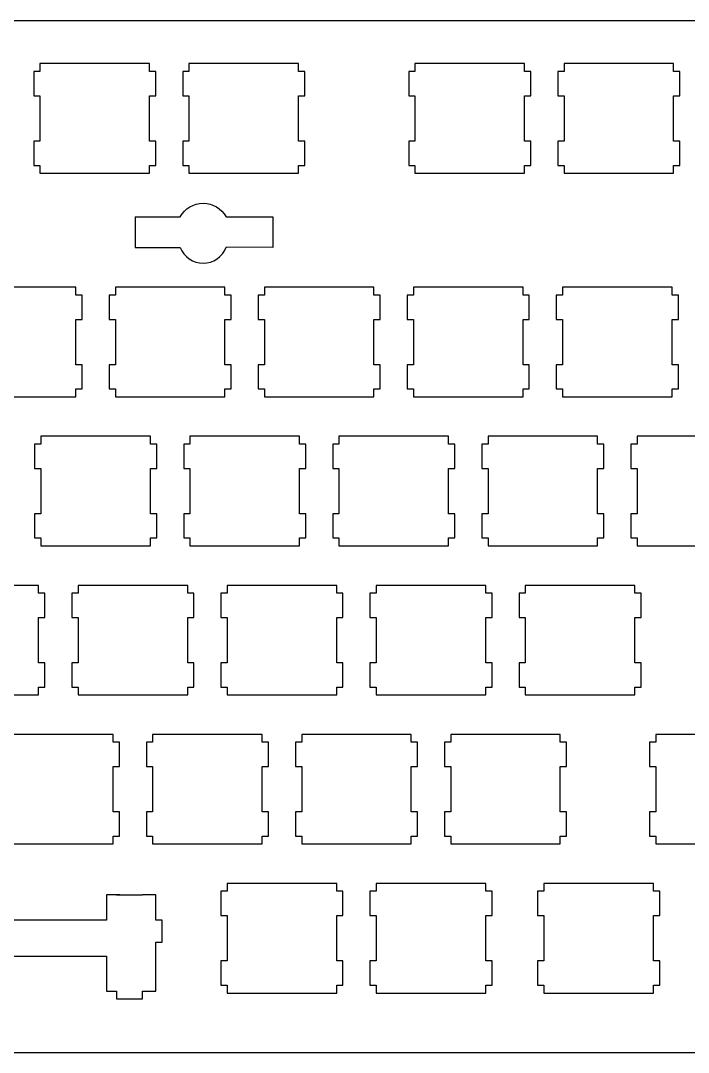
# Model space of a CAD drawing. Extents: x 5 to 378, y 165 to 379.
# Drawn here: x 167.3 to 252.6, y 164.7 to 296.6 of the extents above; entities that cross this region are included whole.
import ezdxf

# ---------------------------------------------------------------- set-up
doc = ezdxf.new("R2010")
doc.units = 0
doc.header["$MEASUREMENT"] = 0

msp = doc.modelspace()

# ---------------------------------------------------------------- linework, layer by layer
at = {"color": 0}
for p, q in [((7.49, 296.61), (373.91, 296.61)), ((169.71, 290.11), (168.92, 290.11)), ((168.92, 290.11), (168.92, 287.01)), ((169.71, 290.11), (168.92, 290.11)), ((168.92, 290.11), (168.92, 287.01)), ((169.71, 291.11), (169.71, 290.11)), ((183.72, 291.11), (169.71, 291.11)), ((169.71, 291.11), (169.71, 290.11)), ((183.72, 291.11), (169.71, 291.11)), ((183.72, 290.11), (183.72, 291.11)), ((183.72, 290.11), (183.72, 291.11)), ((184.52, 290.11), (183.72, 290.11)), ((184.52, 290.11), (183.72, 290.11)), ((184.52, 287.01), (184.52, 290.11)), ((184.52, 287.01), (184.52, 290.11)), ((188.76, 290.11), (187.97, 290.11)), ((187.97, 290.11), (187.97, 287.01)), ((188.76, 290.11), (187.97, 290.11)), ((187.97, 290.11), (187.97, 287.01)), ((188.76, 291.11), (188.76, 290.11)), ((202.77, 291.11), (188.76, 291.11)), ((188.76, 291.11), (188.76, 290.11)), ((202.77, 291.11), (188.76, 291.11)), ((202.77, 290.11), (202.77, 291.11)), ((202.77, 290.11), (202.77, 291.11)), ((203.57, 290.11), (202.77, 290.11)), ((203.57, 290.11), (202.77, 290.11)), ((203.57, 287.01), (203.57, 290.11)), ((203.57, 287.01), (203.57, 290.11)), ((217.65, 290.11), (216.85, 290.11)), ((216.85, 290.11), (216.85, 287.01)), ((217.65, 290.11), (216.85, 290.11)), ((216.85, 290.11), (216.85, 287.01)), ((217.65, 291.11), (217.65, 290.11)), ((231.65, 291.11), (217.65, 291.11)), ((217.65, 291.11), (217.65, 290.11)), ((231.65, 291.11), (217.65, 291.11)), ((231.65, 290.11), (231.65, 291.11)), ((231.65, 290.11), (231.65, 291.11)), ((232.45, 290.11), (231.65, 290.11)), ((232.45, 290.11), (231.65, 290.11)), ((232.45, 287.01), (232.45, 290.11)), ((232.45, 287.01), (232.45, 290.11)), ((236.7, 290.11), (235.9, 290.11)), ((235.9, 290.11), (235.9, 287.01)), ((236.7, 290.11), (235.9, 290.11)), ((235.9, 290.11), (235.9, 287.01)), ((236.7, 291.11), (236.7, 290.11)), ((250.7, 291.11), (236.7, 291.11)), ((236.7, 291.11), (236.7, 290.11)), ((250.7, 291.11), (236.7, 291.11)), ((250.7, 290.11), (250.7, 291.11)), ((250.7, 290.11), (250.7, 291.11)), ((251.5, 290.11), (250.7, 290.11)), ((251.5, 290.11), (250.7, 290.11)), ((251.5, 287.01), (251.5, 290.11)), ((251.5, 287.01), (251.5, 290.11)), ((168.92, 287.01), (169.71, 287.01)), ((168.92, 287.01), (169.71, 287.01)), ((169.71, 287.01), (169.71, 281.21)), ((169.71, 287.01), (169.71, 281.21)), ((183.72, 281.21), (183.72, 287.01)), ((183.72, 287.01), (184.52, 287.01)), ((183.72, 281.21), (183.72, 287.01)), ((183.72, 287.01), (184.52, 287.01)), ((187.97, 287.01), (188.76, 287.01)), ((187.97, 287.01), (188.76, 287.01)), ((188.76, 287.01), (188.76, 281.21)), ((188.76, 287.01), (188.76, 281.21)), ((202.77, 281.21), (202.77, 287.01)), ((202.77, 287.01), (203.57, 287.01)), ((202.77, 281.21), (202.77, 287.01)), ((202.77, 287.01), (203.57, 287.01)), ((216.85, 287.01), (217.65, 287.01)), ((216.85, 287.01), (217.65, 287.01)), ((217.65, 287.01), (217.65, 281.21)), ((217.65, 287.01), (217.65, 281.21)), ((231.65, 281.21), (231.65, 287.01)), ((231.65, 287.01), (232.45, 287.01)), ((231.65, 281.21), (231.65, 287.01)), ((231.65, 287.01), (232.45, 287.01)), ((235.9, 287.01), (236.7, 287.01)), ((235.9, 287.01), (236.7, 287.01)), ((236.7, 287.01), (236.7, 281.21)), ((236.7, 287.01), (236.7, 281.21)), ((250.7, 281.21), (250.7, 287.01)), ((250.7, 287.01), (251.5, 287.01)), ((250.7, 281.21), (250.7, 287.01)), ((250.7, 287.01), (251.5, 287.01)), ((169.71, 281.21), (168.92, 281.21)), ((168.92, 281.21), (168.92, 278.11)), ((169.71, 281.21), (168.92, 281.21)), ((168.92, 281.21), (168.92, 278.11)), ((184.52, 281.21), (183.72, 281.21)), ((184.52, 281.21), (183.72, 281.21)), ((184.52, 278.11), (184.52, 281.21)), ((184.52, 278.11), (184.52, 281.21)), ((188.76, 281.21), (187.97, 281.21)), ((187.97, 281.21), (187.97, 278.11)), ((188.76, 281.21), (187.97, 281.21)), ((187.97, 281.21), (187.97, 278.11)), ((203.57, 281.21), (202.77, 281.21)), ((203.57, 281.21), (202.77, 281.21)), ((203.57, 278.11), (203.57, 281.21)), ((203.57, 278.11), (203.57, 281.21)), ((217.65, 281.21), (216.85, 281.21)), ((216.85, 281.21), (216.85, 278.11)), ((217.65, 281.21), (216.85, 281.21)), ((216.85, 281.21), (216.85, 278.11)), ((232.45, 281.21), (231.65, 281.21)), ((232.45, 281.21), (231.65, 281.21)), ((232.45, 278.11), (232.45, 281.21)), ((232.45, 278.11), (232.45, 281.21)), ((236.7, 281.21), (235.9, 281.21)), ((235.9, 281.21), (235.9, 278.11)), ((236.7, 281.21), (235.9, 281.21)), ((235.9, 281.21), (235.9, 278.11)), ((251.5, 281.21), (250.7, 281.21)), ((251.5, 281.21), (250.7, 281.21)), ((251.5, 278.11), (251.5, 281.21)), ((251.5, 278.11), (251.5, 281.21)), ((168.92, 278.11), (169.71, 278.11)), ((168.92, 278.11), (169.71, 278.11)), ((169.71, 278.11), (169.71, 277.11)), ((169.71, 278.11), (169.71, 277.11)), ((169.71, 277.11), (183.72, 277.11)), ((169.71, 277.11), (183.72, 277.11)), ((183.72, 277.11), (183.72, 278.11)), ((183.72, 278.11), (184.52, 278.11)), ((183.72, 277.11), (183.72, 278.11)), ((183.72, 278.11), (184.52, 278.11)), ((187.97, 278.11), (188.76, 278.11)), ((187.97, 278.11), (188.76, 278.11)), ((188.76, 278.11), (188.76, 277.11)), ((188.76, 278.11), (188.76, 277.11)), ((188.76, 277.11), (202.77, 277.11)), ((188.76, 277.11), (202.77, 277.11)), ((202.77, 277.11), (202.77, 278.11)), ((202.77, 278.11), (203.57, 278.11)), ((202.77, 277.11), (202.77, 278.11)), ((202.77, 278.11), (203.57, 278.11)), ((216.85, 278.11), (217.65, 278.11)), ((216.85, 278.11), (217.65, 278.11)), ((217.65, 278.11), (217.65, 277.11)), ((217.65, 278.11), (217.65, 277.11)), ((217.65, 277.11), (231.65, 277.11)), ((217.65, 277.11), (231.65, 277.11)), ((231.65, 277.11), (231.65, 278.11)), ((231.65, 278.11), (232.45, 278.11)), ((231.65, 277.11), (231.65, 278.11)), ((231.65, 278.11), (232.45, 278.11)), ((235.9, 278.11), (236.7, 278.11)), ((235.9, 278.11), (236.7, 278.11)), ((236.7, 278.11), (236.7, 277.11)), ((236.7, 278.11), (236.7, 277.11)), ((236.7, 277.11), (250.7, 277.11)), ((236.7, 277.11), (250.7, 277.11)), ((250.7, 277.11), (250.7, 278.11)), ((250.7, 278.11), (251.5, 278.11)), ((250.7, 277.11), (250.7, 278.11)), ((250.7, 278.11), (251.5, 278.11)), ((174.31, 262.53), (160.31, 262.53)), ((174.31, 261.54), (174.31, 262.53)), ((174.31, 261.54), (174.31, 262.53)), ((179.36, 262.53), (179.36, 261.54)), ((193.36, 262.53), (179.36, 262.53)), ((179.36, 262.53), (179.36, 261.54)), ((193.36, 262.53), (179.36, 262.53)), ((193.36, 261.54), (193.36, 262.53)), ((193.36, 261.54), (193.36, 262.53)), ((198.41, 262.53), (198.41, 261.54)), ((212.41, 262.53), (198.41, 262.53)), ((198.41, 262.53), (198.41, 261.54)), ((212.41, 262.53), (198.41, 262.53)), ((212.41, 261.54), (212.41, 262.53)), ((212.41, 261.54), (212.41, 262.53)), ((217.46, 262.53), (217.46, 261.54)), ((231.46, 262.53), (217.46, 262.53)), ((217.46, 262.53), (217.46, 261.54)), ((231.46, 262.53), (217.46, 262.53)), ((231.46, 261.54), (231.46, 262.53)), ((231.46, 261.54), (231.46, 262.53)), ((236.51, 262.53), (236.51, 261.54)), ((250.51, 262.53), (236.51, 262.53)), ((236.51, 262.53), (236.51, 261.54)), ((250.51, 262.53), (236.51, 262.53)), ((250.51, 261.54), (250.51, 262.53)), ((250.51, 261.54), (250.51, 262.53)), ((175.11, 261.54), (174.31, 261.54)), ((175.11, 261.54), (174.31, 261.54)), ((175.11, 258.43), (175.11, 261.54)), ((175.11, 258.43), (175.11, 261.54)), ((179.36, 261.54), (178.56, 261.54)), ((178.56, 261.54), (178.56, 258.43)), ((179.36, 261.54), (178.56, 261.54)), ((178.56, 261.54), (178.56, 258.43)), ((194.16, 261.54), (193.36, 261.54)), ((194.16, 261.54), (193.36, 261.54)), ((194.16, 258.43), (194.16, 261.54)), ((194.16, 258.43), (194.16, 261.54)), ((198.41, 261.54), (197.61, 261.54)), ((197.61, 261.54), (197.61, 258.43)), ((198.41, 261.54), (197.61, 261.54)), ((197.61, 261.54), (197.61, 258.43)), ((213.21, 261.54), (212.41, 261.54)), ((213.21, 261.54), (212.41, 261.54)), ((213.21, 258.43), (213.21, 261.54)), ((213.21, 258.43), (213.21, 261.54)), ((217.46, 261.54), (216.66, 261.54)), ((216.66, 261.54), (216.66, 258.43)), ((217.46, 261.54), (216.66, 261.54)), ((216.66, 261.54), (216.66, 258.43)), ((232.26, 261.54), (231.46, 261.54)), ((232.26, 261.54), (231.46, 261.54)), ((232.26, 258.43), (232.26, 261.54)), ((232.26, 258.43), (232.26, 261.54)), ((236.51, 261.54), (235.71, 261.54)), ((235.71, 261.54), (235.71, 258.43)), ((236.51, 261.54), (235.71, 261.54)), ((235.71, 261.54), (235.71, 258.43)), ((251.31, 261.54), (250.51, 261.54)), ((251.31, 261.54), (250.51, 261.54)), ((251.31, 258.43), (251.31, 261.54)), ((251.31, 258.43), (251.31, 261.54)), ((174.31, 252.63), (174.31, 258.43)), ((174.31, 258.43), (175.11, 258.43)), ((174.31, 252.63), (174.31, 258.43)), ((174.31, 258.43), (175.11, 258.43)), ((178.56, 258.43), (179.36, 258.43)), ((178.56, 258.43), (179.36, 258.43)), ((179.36, 258.43), (179.36, 252.63)), ((179.36, 258.43), (179.36, 252.63)), ((193.36, 252.63), (193.36, 258.43)), ((193.36, 258.43), (194.16, 258.43)), ((193.36, 252.63), (193.36, 258.43)), ((193.36, 258.43), (194.16, 258.43)), ((197.61, 258.43), (198.41, 258.43)), ((197.61, 258.43), (198.41, 258.43)), ((198.41, 258.43), (198.41, 252.63)), ((198.41, 258.43), (198.41, 252.63)), ((212.41, 252.63), (212.41, 258.43)), ((212.41, 258.43), (213.21, 258.43)), ((212.41, 252.63), (212.41, 258.43)), ((212.41, 258.43), (213.21, 258.43)), ((216.66, 258.43), (217.46, 258.43)), ((216.66, 258.43), (217.46, 258.43)), ((217.46, 258.43), (217.46, 252.63)), ((217.46, 258.43), (217.46, 252.63)), ((231.46, 252.63), (231.46, 258.43)), ((231.46, 258.43), (232.26, 258.43)), ((231.46, 252.63), (231.46, 258.43)), ((231.46, 258.43), (232.26, 258.43)), ((235.71, 258.43), (236.51, 258.43)), ((235.71, 258.43), (236.51, 258.43)), ((236.51, 258.43), (236.51, 252.63)), ((236.51, 258.43), (236.51, 252.63)), ((250.51, 252.63), (250.51, 258.43)), ((250.51, 258.43), (251.31, 258.43)), ((250.51, 252.63), (250.51, 258.43)), ((250.51, 258.43), (251.31, 258.43)), ((175.11, 252.63), (174.31, 252.63)), ((175.11, 252.63), (174.31, 252.63)), ((175.11, 249.54), (175.11, 252.63)), ((175.11, 249.54), (175.11, 252.63)), ((179.36, 252.63), (178.56, 252.63)), ((178.56, 252.63), (178.56, 249.54)), ((179.36, 252.63), (178.56, 252.63)), ((178.56, 252.63), (178.56, 249.54)), ((194.16, 252.63), (193.36, 252.63)), ((194.16, 252.63), (193.36, 252.63)), ((194.16, 249.54), (194.16, 252.63)), ((194.16, 249.54), (194.16, 252.63)), ((198.41, 252.63), (197.61, 252.63)), ((197.61, 252.63), (197.61, 249.54)), ((198.41, 252.63), (197.61, 252.63)), ((197.61, 252.63), (197.61, 249.54)), ((213.21, 252.63), (212.41, 252.63)), ((213.21, 252.63), (212.41, 252.63)), ((213.21, 249.54), (213.21, 252.63)), ((213.21, 249.54), (213.21, 252.63)), ((217.46, 252.63), (216.66, 252.63)), ((216.66, 252.63), (216.66, 249.54)), ((217.46, 252.63), (216.66, 252.63)), ((216.66, 252.63), (216.66, 249.54)), ((232.26, 252.63), (231.46, 252.63)), ((232.26, 252.63), (231.46, 252.63)), ((232.26, 249.54), (232.26, 252.63)), ((232.26, 249.54), (232.26, 252.63)), ((236.51, 252.63), (235.71, 252.63)), ((235.71, 252.63), (235.71, 249.54)), ((236.51, 252.63), (235.71, 252.63)), ((235.71, 252.63), (235.71, 249.54)), ((251.31, 252.63), (250.51, 252.63)), ((251.31, 252.63), (250.51, 252.63)), ((251.31, 249.54), (251.31, 252.63)), ((251.31, 249.54), (251.31, 252.63)), ((174.31, 248.53), (174.31, 249.54)), ((174.31, 249.54), (175.11, 249.54)), ((174.31, 248.53), (174.31, 249.54)), ((174.31, 249.54), (175.11, 249.54)), ((178.56, 249.54), (179.36, 249.54)), ((178.56, 249.54), (179.36, 249.54)), ((179.36, 249.54), (179.36, 248.53)), ((179.36, 249.54), (179.36, 248.53)), ((193.36, 248.53), (193.36, 249.54)), ((193.36, 249.54), (194.16, 249.54)), ((193.36, 248.53), (193.36, 249.54)), ((193.36, 249.54), (194.16, 249.54)), ((197.61, 249.54), (198.41, 249.54)), ((197.61, 249.54), (198.41, 249.54)), ((198.41, 249.54), (198.41, 248.53)), ((198.41, 249.54), (198.41, 248.53)), ((212.41, 248.53), (212.41, 249.54)), ((212.41, 249.54), (213.21, 249.54)), ((212.41, 248.53), (212.41, 249.54)), ((212.41, 249.54), (213.21, 249.54)), ((216.66, 249.54), (217.46, 249.54)), ((216.66, 249.54), (217.46, 249.54)), ((217.46, 249.54), (217.46, 248.53)), ((217.46, 249.54), (217.46, 248.53)), ((231.46, 248.53), (231.46, 249.54)), ((231.46, 249.54), (232.26, 249.54)), ((231.46, 248.53), (231.46, 249.54)), ((231.46, 249.54), (232.26, 249.54)), ((235.71, 249.54), (236.51, 249.54)), ((235.71, 249.54), (236.51, 249.54)), ((236.51, 249.54), (236.51, 248.53)), ((236.51, 249.54), (236.51, 248.53)), ((250.51, 248.53), (250.51, 249.54)), ((250.51, 249.54), (251.31, 249.54)), ((250.51, 248.53), (250.51, 249.54)), ((250.51, 249.54), (251.31, 249.54)), ((159.89, 248.53), (173.89, 248.53)), ((160.31, 248.53), (174.31, 248.53)), ((179.36, 248.53), (193.36, 248.53)), ((179.36, 248.53), (193.36, 248.53)), ((198.41, 248.53), (212.41, 248.53)), ((198.41, 248.53), (212.41, 248.53)), ((217.46, 248.53), (231.46, 248.53)), ((217.46, 248.53), (231.46, 248.53)), ((236.51, 248.53), (250.51, 248.53)), ((236.51, 248.53), (250.51, 248.53)), ((169.84, 243.48), (169.84, 242.49)), ((183.84, 243.48), (169.84, 243.48)), ((169.84, 243.48), (169.84, 242.49)), ((183.84, 243.48), (169.84, 243.48)), ((183.84, 242.49), (183.84, 243.48)), ((183.84, 242.49), (183.84, 243.48)), ((188.89, 243.48), (188.89, 242.49)), ((202.89, 243.48), (188.89, 243.48)), ((188.89, 243.48), (188.89, 242.49)), ((202.89, 243.48), (188.89, 243.48)), ((202.89, 242.49), (202.89, 243.48)), ((202.89, 242.49), (202.89, 243.48)), ((207.94, 243.48), (207.94, 242.49)), ((221.94, 243.48), (207.94, 243.48)), ((207.94, 243.48), (207.94, 242.49)), ((221.94, 243.48), (207.94, 243.48)), ((221.94, 242.49), (221.94, 243.48)), ((221.94, 242.49), (221.94, 243.48)), ((226.99, 243.48), (226.99, 242.49)), ((240.99, 243.48), (226.99, 243.48)), ((226.99, 243.48), (226.99, 242.49)), ((240.99, 243.48), (226.99, 243.48)), ((240.99, 242.49), (240.99, 243.48)), ((240.99, 242.49), (240.99, 243.48)), ((246.04, 243.48), (246.04, 242.49)), ((260.04, 243.48), (246.04, 243.48)), ((246.04, 243.48), (246.04, 242.49)), ((260.04, 243.48), (246.04, 243.48)), ((169.84, 242.49), (169.04, 242.49)), ((169.04, 242.49), (169.04, 239.38)), ((169.84, 242.49), (169.04, 242.49)), ((169.04, 242.49), (169.04, 239.38)), ((184.64, 242.49), (183.84, 242.49)), ((184.64, 242.49), (183.84, 242.49)), ((184.64, 239.38), (184.64, 242.49)), ((184.64, 239.38), (184.64, 242.49)), ((188.89, 242.49), (188.09, 242.49)), ((188.09, 242.49), (188.09, 239.38)), ((188.89, 242.49), (188.09, 242.49)), ((188.09, 242.49), (188.09, 239.38)), ((203.69, 242.49), (202.89, 242.49)), ((203.69, 242.49), (202.89, 242.49)), ((203.69, 239.38), (203.69, 242.49)), ((203.69, 239.38), (203.69, 242.49)), ((207.94, 242.49), (207.14, 242.49)), ((207.14, 242.49), (207.14, 239.38)), ((207.94, 242.49), (207.14, 242.49)), ((207.14, 242.49), (207.14, 239.38)), ((222.74, 242.49), (221.94, 242.49)), ((222.74, 242.49), (221.94, 242.49)), ((222.74, 239.38), (222.74, 242.49)), ((222.74, 239.38), (222.74, 242.49)), ((226.99, 242.49), (226.19, 242.49)), ((226.19, 242.49), (226.19, 239.38)), ((226.99, 242.49), (226.19, 242.49)), ((226.19, 242.49), (226.19, 239.38)), ((241.79, 242.49), (240.99, 242.49)), ((241.79, 242.49), (240.99, 242.49)), ((241.79, 239.38), (241.79, 242.49)), ((241.79, 239.38), (241.79, 242.49)), ((246.04, 242.49), (245.24, 242.49)), ((245.24, 242.49), (245.24, 239.38)), ((246.04, 242.49), (245.24, 242.49)), ((245.24, 242.49), (245.24, 239.38)), ((169.04, 239.38), (169.84, 239.38)), ((169.04, 239.38), (169.84, 239.38)), ((169.84, 239.38), (169.84, 233.59)), ((169.84, 239.38), (169.84, 233.59)), ((183.84, 233.59), (183.84, 239.38)), ((183.84, 239.38), (184.64, 239.38)), ((183.84, 233.59), (183.84, 239.38)), ((183.84, 239.38), (184.64, 239.38)), ((188.09, 239.38), (188.89, 239.38)), ((188.09, 239.38), (188.89, 239.38)), ((188.89, 239.38), (188.89, 233.59)), ((188.89, 239.38), (188.89, 233.59)), ((202.89, 233.59), (202.89, 239.38)), ((202.89, 239.38), (203.69, 239.38)), ((202.89, 233.59), (202.89, 239.38)), ((202.89, 239.38), (203.69, 239.38)), ((207.14, 239.38), (207.94, 239.38)), ((207.14, 239.38), (207.94, 239.38)), ((207.94, 239.38), (207.94, 233.59)), ((207.94, 239.38), (207.94, 233.59)), ((221.94, 233.59), (221.94, 239.38)), ((221.94, 239.38), (222.74, 239.38)), ((221.94, 233.59), (221.94, 239.38)), ((221.94, 239.38), (222.74, 239.38)), ((226.19, 239.38), (226.99, 239.38)), ((226.19, 239.38), (226.99, 239.38)), ((226.99, 239.38), (226.99, 233.59)), ((226.99, 239.38), (226.99, 233.59)), ((240.99, 233.59), (240.99, 239.38)), ((240.99, 239.38), (241.79, 239.38)), ((240.99, 233.59), (240.99, 239.38)), ((240.99, 239.38), (241.79, 239.38)), ((245.24, 239.38), (246.04, 239.38)), ((245.24, 239.38), (246.04, 239.38)), ((246.04, 239.38), (246.04, 233.59)), ((246.04, 239.38), (246.04, 233.59)), ((169.84, 233.59), (169.04, 233.59)), ((169.04, 233.59), (169.04, 230.49)), ((169.84, 233.59), (169.04, 233.59)), ((169.04, 233.59), (169.04, 230.49)), ((184.64, 233.59), (183.84, 233.59)), ((184.64, 233.59), (183.84, 233.59)), ((184.64, 230.49), (184.64, 233.59)), ((184.64, 230.49), (184.64, 233.59)), ((188.89, 233.59), (188.09, 233.59)), ((188.09, 233.59), (188.09, 230.49)), ((188.89, 233.59), (188.09, 233.59)), ((188.09, 233.59), (188.09, 230.49)), ((203.69, 233.59), (202.89, 233.59)), ((203.69, 233.59), (202.89, 233.59)), ((203.69, 230.49), (203.69, 233.59)), ((203.69, 230.49), (203.69, 233.59)), ((207.94, 233.59), (207.14, 233.59)), ((207.14, 233.59), (207.14, 230.49)), ((207.94, 233.59), (207.14, 233.59)), ((207.14, 233.59), (207.14, 230.49)), ((222.74, 233.59), (221.94, 233.59)), ((222.74, 233.59), (221.94, 233.59)), ((222.74, 230.49), (222.74, 233.59)), ((222.74, 230.49), (222.74, 233.59)), ((226.99, 233.59), (226.19, 233.59)), ((226.19, 233.59), (226.19, 230.49)), ((226.99, 233.59), (226.19, 233.59)), ((226.19, 233.59), (226.19, 230.49)), ((241.79, 233.59), (240.99, 233.59)), ((241.79, 233.59), (240.99, 233.59)), ((241.79, 230.49), (241.79, 233.59)), ((241.79, 230.49), (241.79, 233.59)), ((246.04, 233.59), (245.24, 233.59)), ((245.24, 233.59), (245.24, 230.49)), ((246.04, 233.59), (245.24, 233.59)), ((245.24, 233.59), (245.24, 230.49)), ((169.04, 230.49), (169.84, 230.49)), ((169.04, 230.49), (169.84, 230.49)), ((169.84, 230.49), (169.84, 229.48)), ((169.84, 230.49), (169.84, 229.48)), ((169.84, 229.48), (183.84, 229.48)), ((169.84, 229.48), (183.84, 229.48)), ((183.84, 229.48), (183.84, 230.49)), ((183.84, 230.49), (184.64, 230.49)), ((183.84, 229.48), (183.84, 230.49)), ((183.84, 230.49), (184.64, 230.49)), ((188.09, 230.49), (188.89, 230.49)), ((188.09, 230.49), (188.89, 230.49)), ((188.89, 230.49), (188.89, 229.48)), ((188.89, 230.49), (188.89, 229.48)), ((188.89, 229.48), (202.89, 229.48)), ((188.89, 229.48), (202.89, 229.48)), ((202.89, 229.48), (202.89, 230.49)), ((202.89, 230.49), (203.69, 230.49)), ((202.89, 229.48), (202.89, 230.49)), ((202.89, 230.49), (203.69, 230.49)), ((207.14, 230.49), (207.94, 230.49)), ((207.14, 230.49), (207.94, 230.49)), ((207.94, 230.49), (207.94, 229.48)), ((207.94, 230.49), (207.94, 229.48)), ((207.94, 229.48), (221.94, 229.48)), ((207.94, 229.48), (221.94, 229.48)), ((221.94, 229.48), (221.94, 230.49)), ((221.94, 230.49), (222.74, 230.49)), ((221.94, 229.48), (221.94, 230.49)), ((221.94, 230.49), (222.74, 230.49)), ((226.19, 230.49), (226.99, 230.49)), ((226.19, 230.49), (226.99, 230.49)), ((226.99, 230.49), (226.99, 229.48)), ((226.99, 230.49), (226.99, 229.48)), ((226.99, 229.48), (240.99, 229.48)), ((226.99, 229.48), (240.99, 229.48)), ((240.99, 229.48), (240.99, 230.49)), ((240.99, 230.49), (241.79, 230.49)), ((240.99, 229.48), (240.99, 230.49)), ((240.99, 230.49), (241.79, 230.49)), ((245.24, 230.49), (246.04, 230.49)), ((245.24, 230.49), (246.04, 230.49)), ((246.04, 230.49), (246.04, 229.48)), ((246.04, 230.49), (246.04, 229.48)), ((246.04, 229.48), (260.04, 229.48)), ((246.04, 229.48), (260.04, 229.48)), ((169.55, 224.43), (155.55, 224.43)), ((169.55, 223.44), (169.55, 224.43)), ((169.55, 223.44), (169.55, 224.43)), ((174.6, 224.43), (174.6, 223.44)), ((188.6, 224.43), (174.6, 224.43)), ((174.6, 224.43), (174.6, 223.44)), ((188.6, 224.43), (174.6, 224.43)), ((188.6, 223.44), (188.6, 224.43)), ((188.6, 223.44), (188.6, 224.43)), ((193.65, 224.43), (193.65, 223.44)), ((207.65, 224.43), (193.65, 224.43)), ((193.65, 224.43), (193.65, 223.44)), ((207.65, 224.43), (193.65, 224.43)), ((207.65, 223.44), (207.65, 224.43)), ((207.65, 223.44), (207.65, 224.43)), ((212.7, 224.43), (212.7, 223.44)), ((226.7, 224.43), (212.7, 224.43)), ((212.7, 224.43), (212.7, 223.44)), ((226.7, 224.43), (212.7, 224.43)), ((226.7, 223.44), (226.7, 224.43)), ((226.7, 223.44), (226.7, 224.43)), ((231.75, 224.43), (231.75, 223.44)), ((245.75, 224.43), (231.75, 224.43)), ((231.75, 224.43), (231.75, 223.44)), ((245.75, 224.43), (231.75, 224.43)), ((245.75, 223.44), (245.75, 224.43)), ((245.75, 223.44), (245.75, 224.43)), ((170.35, 223.44), (169.55, 223.44)), ((170.35, 223.44), (169.55, 223.44)), ((170.35, 220.33), (170.35, 223.44)), ((170.35, 220.33), (170.35, 223.44)), ((174.6, 223.44), (173.8, 223.44)), ((173.8, 223.44), (173.8, 220.33)), ((174.6, 223.44), (173.8, 223.44)), ((173.8, 223.44), (173.8, 220.33)), ((189.4, 223.44), (188.6, 223.44)), ((189.4, 223.44), (188.6, 223.44)), ((189.4, 220.33), (189.4, 223.44)), ((189.4, 220.33), (189.4, 223.44)), ((193.65, 223.44), (192.85, 223.44)), ((192.85, 223.44), (192.85, 220.33)), ((193.65, 223.44), (192.85, 223.44)), ((192.85, 223.44), (192.85, 220.33)), ((208.45, 223.44), (207.65, 223.44)), ((208.45, 223.44), (207.65, 223.44)), ((208.45, 220.33), (208.45, 223.44)), ((208.45, 220.33), (208.45, 223.44)), ((212.7, 223.44), (211.9, 223.44)), ((211.9, 223.44), (211.9, 220.33)), ((212.7, 223.44), (211.9, 223.44)), ((211.9, 223.44), (211.9, 220.33)), ((227.5, 223.44), (226.7, 223.44)), ((227.5, 223.44), (226.7, 223.44)), ((227.5, 220.33), (227.5, 223.44)), ((227.5, 220.33), (227.5, 223.44)), ((231.75, 223.44), (230.95, 223.44)), ((230.95, 223.44), (230.95, 220.33)), ((231.75, 223.44), (230.95, 223.44)), ((230.95, 223.44), (230.95, 220.33)), ((246.55, 223.44), (245.75, 223.44)), ((246.55, 223.44), (245.75, 223.44)), ((246.55, 220.33), (246.55, 223.44)), ((246.55, 220.33), (246.55, 223.44)), ((169.55, 214.53), (169.55, 220.33)), ((169.55, 220.33), (170.35, 220.33)), ((169.55, 214.53), (169.55, 220.33)), ((169.55, 220.33), (170.35, 220.33)), ((173.8, 220.33), (174.6, 220.33)), ((173.8, 220.33), (174.6, 220.33)), ((174.6, 220.33), (174.6, 214.53)), ((174.6, 220.33), (174.6, 214.53)), ((188.6, 214.53), (188.6, 220.33)), ((188.6, 220.33), (189.4, 220.33)), ((188.6, 214.53), (188.6, 220.33)), ((188.6, 220.33), (189.4, 220.33)), ((192.85, 220.33), (193.65, 220.33)), ((192.85, 220.33), (193.65, 220.33)), ((193.65, 220.33), (193.65, 214.53)), ((193.65, 220.33), (193.65, 214.53)), ((207.65, 214.53), (207.65, 220.33)), ((207.65, 220.33), (208.45, 220.33)), ((207.65, 214.53), (207.65, 220.33)), ((207.65, 220.33), (208.45, 220.33)), ((211.9, 220.33), (212.7, 220.33)), ((211.9, 220.33), (212.7, 220.33)), ((212.7, 220.33), (212.7, 214.53)), ((212.7, 220.33), (212.7, 214.53)), ((226.7, 214.53), (226.7, 220.33)), ((226.7, 220.33), (227.5, 220.33)), ((226.7, 214.53), (226.7, 220.33)), ((226.7, 220.33), (227.5, 220.33)), ((230.95, 220.33), (231.75, 220.33)), ((230.95, 220.33), (231.75, 220.33)), ((231.75, 220.33), (231.75, 214.53)), ((231.75, 220.33), (231.75, 214.53)), ((245.75, 214.53), (245.75, 220.33)), ((245.75, 220.33), (246.55, 220.33)), ((245.75, 214.53), (245.75, 220.33)), ((245.75, 220.33), (246.55, 220.33)), ((170.35, 214.53), (169.55, 214.53)), ((170.35, 214.53), (169.55, 214.53)), ((170.35, 211.44), (170.35, 214.53)), ((170.35, 211.44), (170.35, 214.53)), ((174.6, 214.53), (173.8, 214.53)), ((173.8, 214.53), (173.8, 211.44)), ((174.6, 214.53), (173.8, 214.53)), ((173.8, 214.53), (173.8, 211.44)), ((189.4, 214.53), (188.6, 214.53)), ((189.4, 214.53), (188.6, 214.53)), ((189.4, 211.44), (189.4, 214.53)), ((189.4, 211.44), (189.4, 214.53)), ((193.65, 214.53), (192.85, 214.53)), ((192.85, 214.53), (192.85, 211.44)), ((193.65, 214.53), (192.85, 214.53)), ((192.85, 214.53), (192.85, 211.44)), ((208.45, 214.53), (207.65, 214.53)), ((208.45, 214.53), (207.65, 214.53)), ((208.45, 211.44), (208.45, 214.53)), ((208.45, 211.44), (208.45, 214.53)), ((212.7, 214.53), (211.9, 214.53)), ((211.9, 214.53), (211.9, 211.44)), ((212.7, 214.53), (211.9, 214.53)), ((211.9, 214.53), (211.9, 211.44)), ((227.5, 214.53), (226.7, 214.53)), ((227.5, 214.53), (226.7, 214.53)), ((227.5, 211.44), (227.5, 214.53)), ((227.5, 211.44), (227.5, 214.53)), ((231.75, 214.53), (230.95, 214.53)), ((230.95, 214.53), (230.95, 211.44)), ((231.75, 214.53), (230.95, 214.53)), ((230.95, 214.53), (230.95, 211.44)), ((246.55, 214.53), (245.75, 214.53)), ((246.55, 214.53), (245.75, 214.53)), ((246.55, 211.44), (246.55, 214.53)), ((246.55, 211.44), (246.55, 214.53)), ((169.55, 210.43), (169.55, 211.44)), ((169.55, 211.44), (170.35, 211.44)), ((169.55, 210.43), (169.55, 211.44)), ((169.55, 211.44), (170.35, 211.44)), ((173.8, 211.44), (174.6, 211.44)), ((173.8, 211.44), (174.6, 211.44)), ((174.6, 211.44), (174.6, 210.43)), ((174.6, 211.44), (174.6, 210.43)), ((188.6, 210.43), (188.6, 211.44)), ((188.6, 211.44), (189.4, 211.44)), ((188.6, 210.43), (188.6, 211.44)), ((188.6, 211.44), (189.4, 211.44)), ((192.85, 211.44), (193.65, 211.44)), ((192.85, 211.44), (193.65, 211.44)), ((193.65, 211.44), (193.65, 210.43)), ((193.65, 211.44), (193.65, 210.43)), ((207.65, 210.43), (207.65, 211.44)), ((207.65, 211.44), (208.45, 211.44)), ((207.65, 210.43), (207.65, 211.44)), ((207.65, 211.44), (208.45, 211.44)), ((211.9, 211.44), (212.7, 211.44)), ((211.9, 211.44), (212.7, 211.44)), ((212.7, 211.44), (212.7, 210.43)), ((212.7, 211.44), (212.7, 210.43)), ((226.7, 210.43), (226.7, 211.44)), ((226.7, 211.44), (227.5, 211.44)), ((226.7, 210.43), (226.7, 211.44)), ((226.7, 211.44), (227.5, 211.44)), ((230.95, 211.44), (231.75, 211.44)), ((230.95, 211.44), (231.75, 211.44)), ((231.75, 211.44), (231.75, 210.43)), ((231.75, 211.44), (231.75, 210.43)), ((245.75, 210.43), (245.75, 211.44)), ((245.75, 211.44), (246.55, 211.44)), ((245.75, 210.43), (245.75, 211.44)), ((245.75, 211.44), (246.55, 211.44)), ((155.55, 210.43), (169.55, 210.43)), ((174.6, 210.43), (188.6, 210.43)), ((174.6, 210.43), (188.6, 210.43)), ((193.65, 210.43), (207.65, 210.43)), ((193.65, 210.43), (207.65, 210.43)), ((212.7, 210.43), (226.7, 210.43)), ((212.7, 210.43), (226.7, 210.43)), ((231.75, 210.43), (245.75, 210.43)), ((231.75, 210.43), (245.75, 210.43)), ((179.07, 205.38), (165.07, 205.38)), ((179.07, 205.38), (165.07, 205.38)), ((179.07, 204.39), (179.07, 205.38)), ((179.07, 204.39), (179.07, 205.38)), ((179.87, 204.39), (179.07, 204.39)), ((179.87, 204.39), (179.07, 204.39)), ((179.87, 201.29), (179.87, 204.39)), ((179.87, 201.29), (179.87, 204.39)), ((184.12, 204.39), (183.32, 204.39)), ((183.32, 204.39), (183.32, 201.29)), ((184.12, 204.39), (183.32, 204.39)), ((183.32, 204.39), (183.32, 201.29)), ((184.12, 205.38), (184.12, 204.39)), ((198.12, 205.38), (184.12, 205.38)), ((184.12, 205.38), (184.12, 204.39)), ((198.12, 205.38), (184.12, 205.38)), ((198.12, 204.39), (198.12, 205.38)), ((198.12, 204.39), (198.12, 205.38)), ((198.92, 204.39), (198.12, 204.39)), ((198.92, 204.39), (198.12, 204.39)), ((198.92, 201.29), (198.92, 204.39)), ((198.92, 201.29), (198.92, 204.39)), ((203.17, 204.39), (202.37, 204.39)), ((202.37, 204.39), (202.37, 201.29)), ((203.17, 204.39), (202.37, 204.39)), ((202.37, 204.39), (202.37, 201.29)), ((203.17, 205.38), (203.17, 204.39)), ((217.17, 205.38), (203.17, 205.38)), ((203.17, 205.38), (203.17, 204.39)), ((217.17, 205.38), (203.17, 205.38)), ((217.17, 204.39), (217.17, 205.38)), ((217.17, 204.39), (217.17, 205.38)), ((217.97, 204.39), (217.17, 204.39)), ((217.97, 204.39), (217.17, 204.39)), ((217.97, 201.29), (217.97, 204.39)), ((217.97, 201.29), (217.97, 204.39)), ((222.22, 204.39), (221.42, 204.39)), ((221.42, 204.39), (221.42, 201.29)), ((222.22, 204.39), (221.42, 204.39)), ((221.42, 204.39), (221.42, 201.29)), ((222.22, 205.38), (222.22, 204.39)), ((236.22, 205.38), (222.22, 205.38)), ((222.22, 205.38), (222.22, 204.39)), ((236.22, 205.38), (222.22, 205.38)), ((236.22, 204.39), (236.22, 205.38)), ((236.22, 204.39), (236.22, 205.38)), ((237.02, 204.39), (236.22, 204.39)), ((237.02, 204.39), (236.22, 204.39)), ((237.02, 201.29), (237.02, 204.39)), ((237.02, 201.29), (237.02, 204.39)), ((248.42, 204.39), (247.62, 204.39)), ((247.62, 204.39), (247.62, 201.29)), ((248.42, 204.39), (247.62, 204.39)), ((247.62, 204.39), (247.62, 201.29)), ((248.42, 205.38), (248.42, 204.39)), ((262.42, 205.38), (248.42, 205.38)), ((248.42, 205.38), (248.42, 204.39)), ((262.42, 205.38), (248.42, 205.38)), ((179.07, 195.48), (179.07, 201.29)), ((179.07, 201.29), (179.87, 201.29)), ((179.07, 195.48), (179.07, 201.29)), ((179.07, 201.29), (179.87, 201.29)), ((183.32, 201.29), (184.12, 201.29)), ((183.32, 201.29), (184.12, 201.29)), ((184.12, 201.29), (184.12, 195.48)), ((184.12, 201.29), (184.12, 195.48)), ((198.12, 195.48), (198.12, 201.29)), ((198.12, 201.29), (198.92, 201.29)), ((198.12, 195.48), (198.12, 201.29)), ((198.12, 201.29), (198.92, 201.29)), ((202.37, 201.29), (203.17, 201.29)), ((202.37, 201.29), (203.17, 201.29)), ((203.17, 201.29), (203.17, 195.48)), ((203.17, 201.29), (203.17, 195.48)), ((217.17, 195.48), (217.17, 201.29)), ((217.17, 201.29), (217.97, 201.29)), ((217.17, 195.48), (217.17, 201.29)), ((217.17, 201.29), (217.97, 201.29)), ((221.42, 201.29), (222.22, 201.29)), ((221.42, 201.29), (222.22, 201.29)), ((222.22, 201.29), (222.22, 195.48)), ((222.22, 201.29), (222.22, 195.48)), ((236.22, 195.48), (236.22, 201.29)), ((236.22, 201.29), (237.02, 201.29)), ((236.22, 195.48), (236.22, 201.29)), ((236.22, 201.29), (237.02, 201.29)), ((247.62, 201.29), (248.42, 201.29)), ((247.62, 201.29), (248.42, 201.29)), ((248.42, 201.29), (248.42, 195.48)), ((248.42, 201.29), (248.42, 195.48)), ((179.87, 195.48), (179.07, 195.48)), ((179.87, 195.48), (179.07, 195.48)), ((179.87, 192.39), (179.87, 195.48)), ((179.87, 192.39), (179.87, 195.48)), ((184.12, 195.48), (183.32, 195.48)), ((183.32, 195.48), (183.32, 192.39)), ((184.12, 195.48), (183.32, 195.48)), ((183.32, 195.48), (183.32, 192.39)), ((198.92, 195.48), (198.12, 195.48)), ((198.92, 195.48), (198.12, 195.48)), ((198.92, 192.39), (198.92, 195.48)), ((198.92, 192.39), (198.92, 195.48)), ((203.17, 195.48), (202.37, 195.48)), ((202.37, 195.48), (202.37, 192.39)), ((203.17, 195.48), (202.37, 195.48)), ((202.37, 195.48), (202.37, 192.39)), ((217.97, 195.48), (217.17, 195.48)), ((217.97, 195.48), (217.17, 195.48)), ((217.97, 192.39), (217.97, 195.48)), ((217.97, 192.39), (217.97, 195.48)), ((222.22, 195.48), (221.42, 195.48)), ((221.42, 195.48), (221.42, 192.39)), ((222.22, 195.48), (221.42, 195.48)), ((221.42, 195.48), (221.42, 192.39)), ((237.02, 195.48), (236.22, 195.48)), ((237.02, 195.48), (236.22, 195.48)), ((237.02, 192.39), (237.02, 195.48)), ((237.02, 192.39), (237.02, 195.48)), ((248.42, 195.48), (247.62, 195.48)), ((247.62, 195.48), (247.62, 192.39)), ((248.42, 195.48), (247.62, 195.48)), ((247.62, 195.48), (247.62, 192.39)), ((165.07, 191.38), (179.07, 191.38)), ((165.07, 191.38), (179.07, 191.38)), ((179.07, 191.38), (179.07, 192.39)), ((179.07, 192.39), (179.87, 192.39)), ((179.07, 191.38), (179.07, 192.39)), ((179.07, 192.39), (179.87, 192.39)), ((183.32, 192.39), (184.12, 192.39)), ((183.32, 192.39), (184.12, 192.39)), ((184.12, 192.39), (184.12, 191.38)), ((184.12, 192.39), (184.12, 191.38)), ((184.12, 191.38), (198.12, 191.38)), ((184.12, 191.38), (198.12, 191.38)), ((198.12, 191.38), (198.12, 192.39)), ((198.12, 192.39), (198.92, 192.39)), ((198.12, 191.38), (198.12, 192.39)), ((198.12, 192.39), (198.92, 192.39)), ((202.37, 192.39), (203.17, 192.39)), ((202.37, 192.39), (203.17, 192.39)), ((203.17, 192.39), (203.17, 191.38)), ((203.17, 192.39), (203.17, 191.38)), ((203.17, 191.38), (217.17, 191.38)), ((203.17, 191.38), (217.17, 191.38)), ((217.17, 191.38), (217.17, 192.39)), ((217.17, 192.39), (217.97, 192.39)), ((217.17, 191.38), (217.17, 192.39)), ((217.17, 192.39), (217.97, 192.39)), ((221.42, 192.39), (222.22, 192.39)), ((221.42, 192.39), (222.22, 192.39)), ((222.22, 192.39), (222.22, 191.38)), ((222.22, 192.39), (222.22, 191.38)), ((222.22, 191.38), (236.22, 191.38)), ((222.22, 191.38), (236.22, 191.38)), ((236.22, 191.38), (236.22, 192.39)), ((236.22, 192.39), (237.02, 192.39)), ((236.22, 191.38), (236.22, 192.39)), ((236.22, 192.39), (237.02, 192.39)), ((247.62, 192.39), (248.42, 192.39)), ((247.62, 192.39), (248.42, 192.39)), ((248.42, 192.39), (248.42, 191.38)), ((248.42, 192.39), (248.42, 191.38)), ((248.42, 191.38), (262.42, 191.38)), ((248.42, 191.38), (262.42, 191.38)), ((193.65, 186.33), (193.65, 185.34)), ((207.65, 186.33), (193.65, 186.33)), ((193.65, 186.33), (193.65, 185.34)), ((207.65, 186.33), (193.65, 186.33)), ((207.65, 185.34), (207.65, 186.33)), ((207.65, 185.34), (207.65, 186.33)), ((212.7, 186.33), (212.7, 185.34)), ((226.7, 186.33), (212.7, 186.33)), ((212.7, 186.33), (212.7, 185.34)), ((226.7, 186.33), (212.7, 186.33)), ((226.7, 185.34), (226.7, 186.33)), ((226.7, 185.34), (226.7, 186.33)), ((234.13, 186.33), (234.13, 185.34)), ((248.13, 186.33), (234.13, 186.33)), ((234.13, 186.33), (234.13, 185.34)), ((248.13, 186.33), (234.13, 186.33)), ((248.13, 185.34), (248.13, 186.33)), ((248.13, 185.34), (248.13, 186.33)), ((179.94, 184.87), (178.22, 184.87)), ((178.22, 184.87), (178.22, 181.64)), ((184.53, 184.87), (182.81, 184.87)), ((184.53, 181.64), (184.53, 184.87)), ((193.65, 185.34), (192.85, 185.34)), ((192.85, 185.34), (192.85, 182.24)), ((193.65, 185.34), (192.85, 185.34)), ((192.85, 185.34), (192.85, 182.24)), ((208.45, 185.34), (207.65, 185.34)), ((208.45, 185.34), (207.65, 185.34)), ((208.45, 182.24), (208.45, 185.34)), ((208.45, 182.24), (208.45, 185.34)), ((212.7, 185.34), (211.9, 185.34)), ((211.9, 185.34), (211.9, 182.24)), ((212.7, 185.34), (211.9, 185.34)), ((211.9, 185.34), (211.9, 182.24)), ((227.5, 185.34), (226.7, 185.34)), ((227.5, 185.34), (226.7, 185.34)), ((227.5, 182.24), (227.5, 185.34)), ((227.5, 182.24), (227.5, 185.34)), ((234.13, 185.34), (233.33, 185.34)), ((233.33, 185.34), (233.33, 182.24)), ((234.13, 185.34), (233.33, 185.34)), ((233.33, 185.34), (233.33, 182.24)), ((248.93, 185.34), (248.13, 185.34)), ((248.93, 185.34), (248.13, 185.34)), ((248.93, 182.24), (248.93, 185.34)), ((248.93, 182.24), (248.93, 185.34)), ((192.85, 182.24), (193.65, 182.24)), ((192.85, 182.24), (193.65, 182.24)), ((193.65, 182.24), (193.65, 176.43)), ((193.65, 182.24), (193.65, 176.43)), ((207.65, 176.43), (207.65, 182.24)), ((207.65, 182.24), (208.45, 182.24)), ((207.65, 176.43), (207.65, 182.24)), ((207.65, 182.24), (208.45, 182.24)), ((211.9, 182.24), (212.7, 182.24)), ((211.9, 182.24), (212.7, 182.24)), ((212.7, 182.24), (212.7, 176.43)), ((212.7, 182.24), (212.7, 176.43)), ((226.7, 176.43), (226.7, 182.24)), ((226.7, 182.24), (227.5, 182.24)), ((226.7, 176.43), (226.7, 182.24)), ((226.7, 182.24), (227.5, 182.24)), ((233.33, 182.24), (234.13, 182.24)), ((233.33, 182.24), (234.13, 182.24)), ((234.13, 182.24), (234.13, 176.43)), ((234.13, 182.24), (234.13, 176.43)), ((248.13, 176.43), (248.13, 182.24)), ((248.13, 182.24), (248.93, 182.24)), ((248.13, 176.43), (248.13, 182.24)), ((248.13, 182.24), (248.93, 182.24)), ((178.22, 181.64), (138.59, 181.64)), ((185.36, 181.64), (184.53, 181.64)), ((185.36, 178.83), (185.36, 181.64)), ((184.53, 172.57), (184.53, 178.83)), ((184.53, 178.83), (185.36, 178.83)), ((138.59, 177.04), (178.22, 177.04)), ((178.22, 177.04), (178.22, 172.57)), ((193.65, 176.43), (192.85, 176.43)), ((192.85, 176.43), (192.85, 173.34)), ((193.65, 176.43), (192.85, 176.43)), ((192.85, 176.43), (192.85, 173.34)), ((208.45, 176.43), (207.65, 176.43)), ((208.45, 176.43), (207.65, 176.43)), ((208.45, 173.34), (208.45, 176.43)), ((208.45, 173.34), (208.45, 176.43)), ((212.7, 176.43), (211.9, 176.43)), ((211.9, 176.43), (211.9, 173.34)), ((212.7, 176.43), (211.9, 176.43)), ((211.9, 176.43), (211.9, 173.34)), ((227.5, 176.43), (226.7, 176.43)), ((227.5, 176.43), (226.7, 176.43)), ((227.5, 173.34), (227.5, 176.43)), ((227.5, 173.34), (227.5, 176.43)), ((234.13, 176.43), (233.33, 176.43)), ((233.33, 176.43), (233.33, 173.34)), ((234.13, 176.43), (233.33, 176.43)), ((233.33, 176.43), (233.33, 173.34)), ((248.93, 176.43), (248.13, 176.43)), ((248.93, 176.43), (248.13, 176.43)), ((248.93, 173.34), (248.93, 176.43)), ((248.93, 173.34), (248.93, 176.43)), ((192.85, 173.34), (193.65, 173.34)), ((192.85, 173.34), (193.65, 173.34)), ((193.65, 173.34), (193.65, 172.33)), ((193.65, 173.34), (193.65, 172.33)), ((207.65, 172.33), (207.65, 173.34)), ((207.65, 173.34), (208.45, 173.34)), ((207.65, 172.33), (207.65, 173.34)), ((207.65, 173.34), (208.45, 173.34)), ((211.9, 173.34), (212.7, 173.34)), ((211.9, 173.34), (212.7, 173.34)), ((212.7, 173.34), (212.7, 172.33)), ((212.7, 173.34), (212.7, 172.33)), ((226.7, 172.33), (226.7, 173.34)), ((226.7, 173.34), (227.5, 173.34)), ((226.7, 172.33), (226.7, 173.34)), ((226.7, 173.34), (227.5, 173.34)), ((233.33, 173.34), (234.13, 173.34)), ((233.33, 173.34), (234.13, 173.34)), ((234.13, 173.34), (234.13, 172.33)), ((234.13, 173.34), (234.13, 172.33)), ((248.13, 172.33), (248.13, 173.34)), ((248.13, 173.34), (248.93, 173.34)), ((248.13, 172.33), (248.13, 173.34)), ((248.13, 173.34), (248.93, 173.34)), ((178.22, 172.57), (179.51, 172.57)), ((179.51, 172.57), (179.51, 171.59)), ((179.51, 171.59), (182.81, 171.59)), ((182.81, 171.59), (182.81, 172.57)), ((182.81, 172.57), (184.53, 172.57)), ((193.65, 172.33), (207.65, 172.33)), ((193.65, 172.33), (207.65, 172.33)), ((212.7, 172.33), (226.7, 172.33)), ((212.7, 172.33), (226.7, 172.33)), ((234.13, 172.33), (248.13, 172.33)), ((234.13, 172.33), (248.13, 172.33))]:
    msp.add_line(p, q, dxfattribs=at)
at = {"linetype": 'Continuous'}
for p, q in [((181.89, 271.52), (181.89, 267.63)), ((181.89, 271.52), (187.65, 271.52)), ((193.5, 271.52), (199.5, 271.52)), ((193.5, 271.52), (193.5, 271.52)), ((199.5, 271.52), (199.5, 267.63)), ((181.89, 267.63), (187.65, 267.63)), ((199.5, 267.63), (193.5, 267.64)), ((179.51, 184.87), (182.81, 184.87)), ((31.81, 164.75), (355, 164.75))]:
    msp.add_line(p, q, dxfattribs=at)
for points in [[(187.65, 271.52, -0.597454), (193.5, 271.52, -238.004202)], [(187.65, 271.52, -0.597454), (193.5, 271.52, -238.004202)], [(187.65, 271.52, -0.597454), (193.5, 271.52, -238.004202)], [(187.65, 271.52, -0.597454), (193.5, 271.52, -238.004202)], [(187.65, 271.52, -0.597454), (193.5, 271.52, -238.004202)], [(187.65, 267.63, 0.697368), (193.5, 267.64, -0.999773)]]:
    msp.add_lwpolyline(points, format="xyb", dxfattribs=at)

doc.saveas('drawing.dxf')
